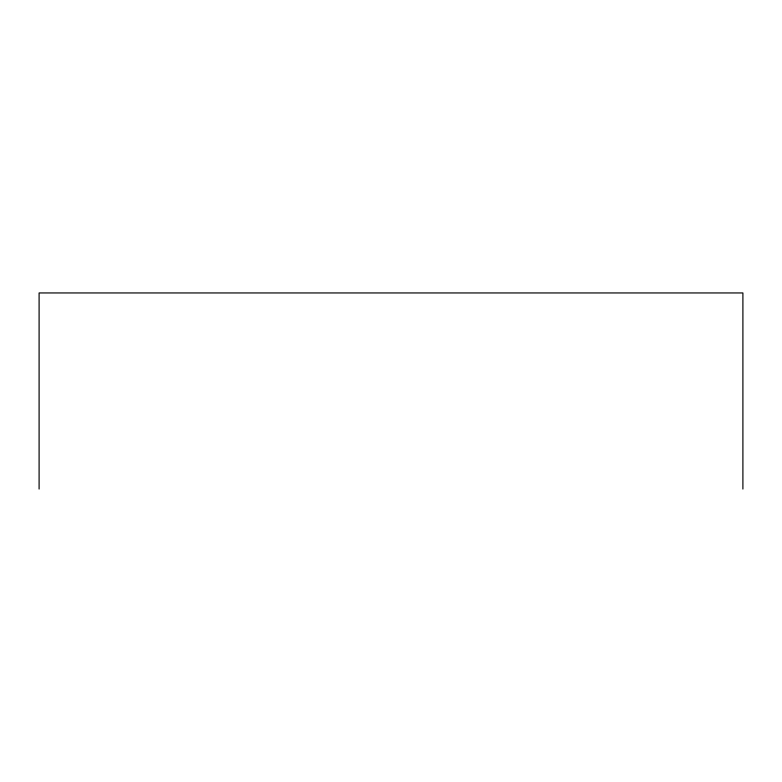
<?xml version="1.0" encoding="UTF-8"?>
<svg xmlns="http://www.w3.org/2000/svg" width="782" height="782" viewBox="0 0 782 782"><rect width="100%" height="100%" fill="white"/><g stroke="black" fill="none" stroke-linecap="round" stroke-linejoin="round"><path stroke-width="1.17" d="M742.9 489.053L742.9 292.947L39.1 292.947L39.1 489.053"/></g></svg>
